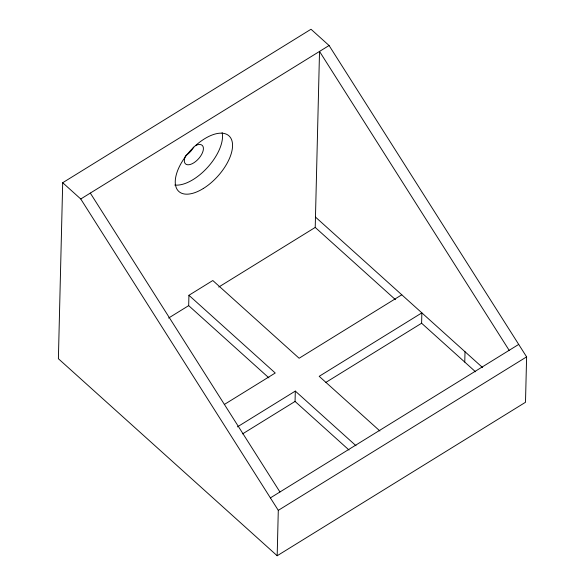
<?xml version="1.0" encoding="UTF-8"?>
<svg xmlns="http://www.w3.org/2000/svg" width="585" height="585" viewBox="0 0 585 585"><rect width="100%" height="100%" fill="white"/><g stroke="black" fill="none" stroke-linecap="round" stroke-linejoin="round"><path stroke-width="0.88" d="M62.697 182.725L58.39 358.722L277.18 555.75L525.498 402.275L526.61 356.872L329.077 45.52L311.008 29.25L62.697 182.725L80.759 198.988L278.292 510.347L277.18 555.75M268.917 377.895L188.677 305.633L188.933 295.286L212.808 280.522L299.118 358.254L401.785 294.796M349.004 450.019L295.059 401.434L295.315 391.087L237.415 426.867M395.467 299.681L315.22 227.426L319.527 51.421L509.155 350.32M475.554 371.804L421.609 323.227L421.858 312.873L319.191 376.323L379.877 430.977M464.761 362.086L465.016 351.731M80.759 198.988L329.077 45.52M168.604 318.043L188.677 305.633M218.731 287.059L315.22 227.426M224.296 404.498L275.242 373.011L188.933 295.286M242.57 433.88L295.059 401.434M325.889 382.385L421.609 323.227M270.387 497.893L518.705 344.419M278.292 510.347L526.61 356.872M315.476 217.072L482.545 367.519M295.315 391.087L356.002 445.733M90.309 193.087L279.944 491.985M193.672 147.091A12.475 6.245 -48 0 1 185.635 155.683M195.317 145.65A12.475 6.245 -48 0 1 203.097 150.864A12.475 6.245 -48 0 1 190.41 164.429A12.475 6.245 -48 0 1 185.394 156.254M222.132 132.605A37.433 18.727 -48 0 1 207.668 167.295A37.433 18.727 -48 0 1 174.71 185.014M203.295 188.516A37.433 18.727 -48 0 0 229.02 135.91A37.433 18.727 -48 0 0 179.398 166.579A37.433 18.727 -48 0 0 203.295 188.516"/></g></svg>
